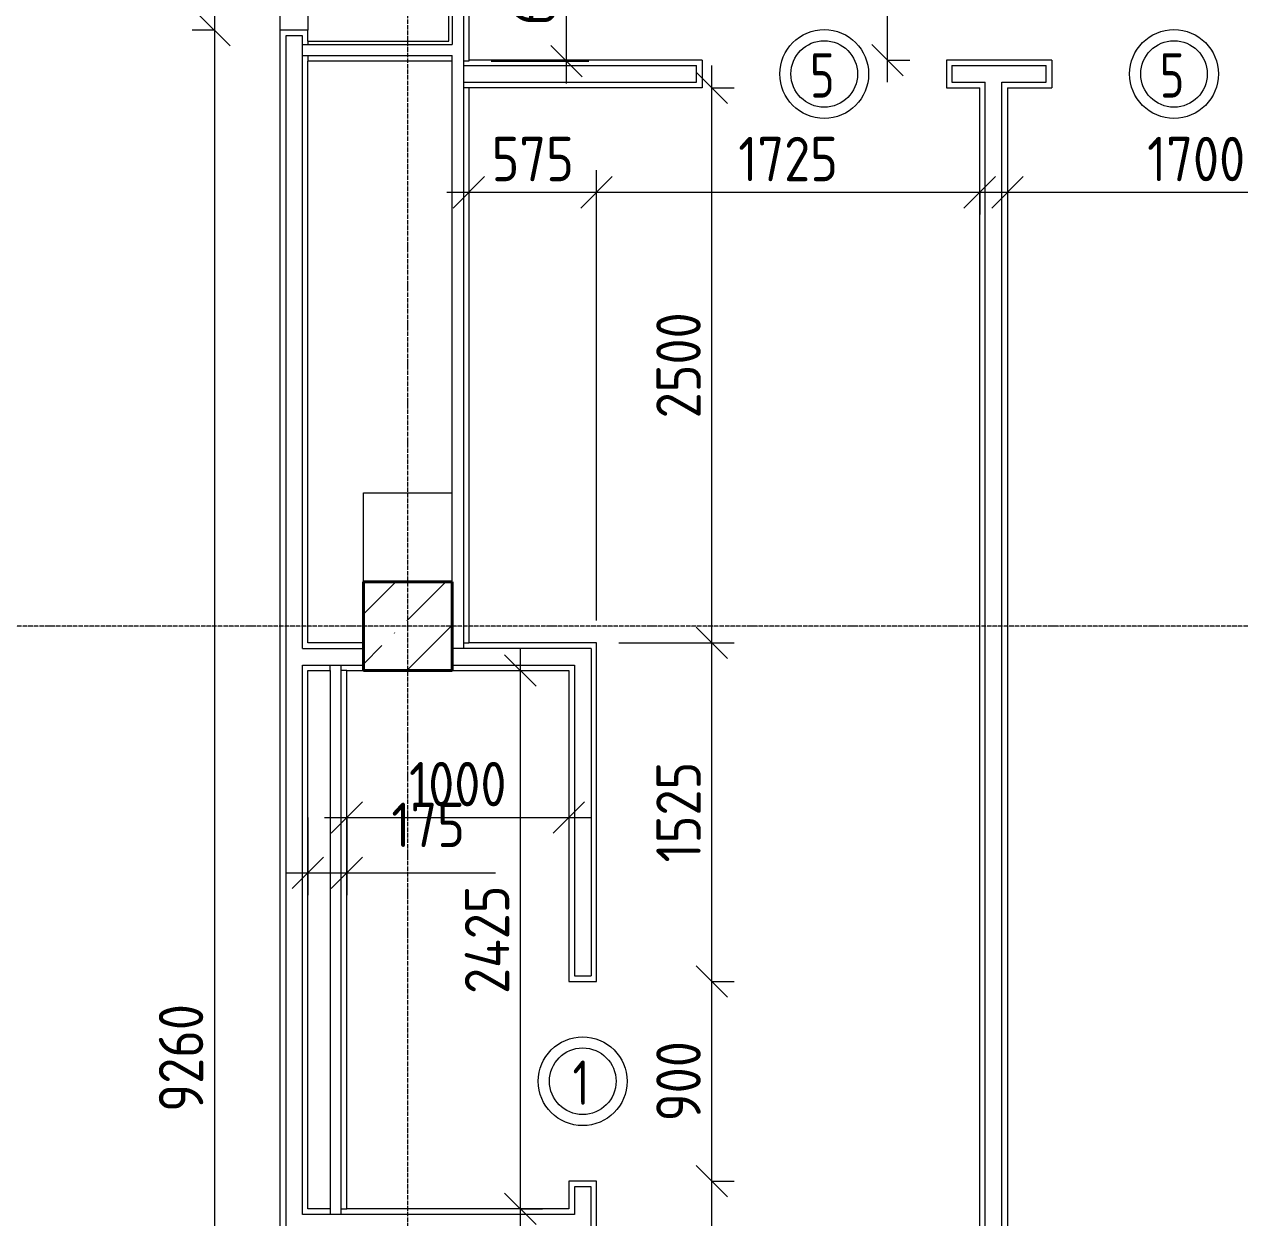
# Model space of a CAD drawing. Header units: millimetres. Extents: x -56773 to 221258, y -262288 to 26541.
# Drawn here: x -10918 to -5445, y -143857 to -138482 of the extents above; entities that cross this region are included whole.
import ezdxf

# ---------------------------------------------------------------- set-up
doc = ezdxf.new("R2010")
doc.units = ezdxf.units.MM
doc.linetypes.add('ADSK_Линия сетки', pattern=[25, 20, -2.5, 0, -2.5])
for name, color, linetype, lineweight in [('Марки дверей', 7, 'Continuous', 20), ('Несущие колонны', 7, 'Continuous', 18), ('Оси', 7, 'Continuous', 9), ('Перекрытие', 7, 'Continuous', 18), ('Размеры', 7, 'Continuous', 9), ('Стены внутренние', 7, 'Continuous', 18), ('Стены штриховка', 7, 'Continuous', 9)]:
    doc.layers.add(name, color=color, linetype=linetype, lineweight=lineweight)
doc.styles.add('GOST Common_3', font='', dxfattribs={"width": 0.9, "height": 200})
doc.styles.add('GOST Common_B', font='', dxfattribs={"width": 0.8, "height": 200})
doc.styles.get('GOST Common_3').set_extended_font_data('GOST Common')
doc.styles.get('GOST Common_B').set_extended_font_data('GOST Common', bold=True)
doc.dimstyles.new('ADSK_Основной_2_0', dxfattribs={"dimscale": 304.8, "dimtxt": 201.142999, "dimasz": 0.463911, "dimexe": 0.328084, "dimexo": 0.328084, "dimgap": 0.164042, "dimtad": 1, "dimdec": 3, "dimrnd": 0.001, "dimdsep": 46, "dimtxsty": 'GOST Common_3', "dimblk1": 'OBLIQUE', "dimblk2": 'OBLIQUE', "dimsah": 1, "dimcen": 0.09, "dimdle": 0.328084, "dimazin": 2, "dimtfac": 1, "dimtdec": 4, "dimtix": 1, "dimtmove": 0, "dimatfit": 3, "dimfxl": 1, "dimtvp": 1, "dimtolj": 1, "dimtzin": 0, "dimlwd": 20, "dimlwe": 20, "dimarcsym": 2})
doc.dimstyles.new('ADSK_Основной_2_0_1', dxfattribs={"dimscale": 304.8, "dimtxt": 201.142999, "dimasz": 0.463911, "dimexe": 0.328084, "dimexo": 0.328084, "dimgap": 0.164042, "dimtad": 1, "dimdec": 3, "dimrnd": 0.001, "dimdsep": 46, "dimtxsty": 'GOST Common_3', "dimblk1": 'OBLIQUE', "dimblk2": 'OBLIQUE', "dimsah": 1, "dimcen": 0.09, "dimdle": 0.328084, "dimazin": 2, "dimtfac": 1, "dimtdec": 4, "dimtix": 1, "dimtmove": 1, "dimatfit": 3, "dimfxl": 1, "dimtvp": 1, "dimtolj": 1, "dimtzin": 0, "dimlwd": 20, "dimlwe": 20, "dimarcsym": 2})
doc.dimstyles.new('ADSK_Основной_2_0_2', dxfattribs={"dimscale": 304.8, "dimtxt": 201.142999, "dimasz": 0.463911, "dimexe": 0.328084, "dimexo": 0.328084, "dimgap": 0.164042, "dimtad": 1, "dimdec": 3, "dimrnd": 0.001, "dimdsep": 46, "dimtxsty": 'GOST Common_3', "dimblk1": 'OBLIQUE', "dimblk2": 'OBLIQUE', "dimsah": 1, "dimcen": 0.09, "dimdle": 0.328084, "dimazin": 2, "dimtfac": 1, "dimtdec": 4, "dimtix": 1, "dimtmove": 0, "dimatfit": 3, "dimfxl": 1, "dimtvp": 1, "dimtolj": 1, "dimtzin": 0, "dimlwd": 20, "dimlwe": 20, "dimarcsym": 2})

# ---------------------------------------------------------------- blocks, each defined once
blk = doc.blocks.new('ADSK_КолоннаЖБ_Прямоугольная - 400x400 мм-1807142-Кладочный план 3-го этажа')
at = {"layer": 'Несущие колонны', "lineweight": 40}
for p, q in [((-200, 200), (200, 200)), ((-200, -200), (-200, 200)), ((200, 200), (200, -200)), ((200, -200), (-200, -200))]:
    blk.add_line(p, q, dxfattribs=at)
blk = doc.blocks.new('_Oblique')
at = {"color": 0, "linetype": 'ByBlock', "lineweight": -2}
blk.add_line((-0.5, -0.5), (0.5, 0.5), dxfattribs=at)
blk = doc.blocks.new('*D5320')
at = {"layer": 'Defpoints', "color": 0, "lineweight": 25, "transparency": 16777216}
for p in [(-9962, -138007.8), (-10061.9, -138507.8), (-9962, -138507.8)]:
    blk.add_point(p, dxfattribs=at)
at = {"layer": 'Размеры', "color": 0, "lineweight": 20, "transparency": 16777216}
for p, q in [((-10061.9, -138007.8), (-10061.9, -137866.4)), ((-10062, -138007.8), (-10161.9, -138007.8)), ((-10061.9, -138007.8), (-10061.9, -138507.8)), ((-10062, -138507.8), (-10161.9, -138507.8)), ((-10061.9, -138507.8), (-10061.9, -138649.2))]:
    blk.add_line(p, q, dxfattribs=at)
at = {"layer": 'Размеры', "color": 0, "lineweight": 20, "transparency": 16777216, "xscale": 141.4, "yscale": 141.4, "zscale": 141.4}
for p, rotation in [((-10061.9, -138007.8), 270), ((-10061.9, -138507.8), 90)]:
    blk.add_blockref('_Oblique', p, dxfattribs=dict(at, rotation=rotation))
at = {"layer": 'Размеры', "color": 0, "lineweight": 9, "transparency": 16777216, "insert": (-10211.9, -138257.8), "char_height": 200, "width": 454.106, "attachment_point": 5, "rotation": 90, "style": 'GOST Common_3'}
blk.add_mtext('\\A1;500', dxfattribs=at)
blk = doc.blocks.new('*D5321')
at = {"layer": 'Defpoints', "color": 0, "lineweight": 25, "transparency": 16777216}
for p in [(-9962, -138507.8), (-10061.9, -147767.8), (-9765.6, -147767.8)]:
    blk.add_point(p, dxfattribs=at)
at = {"layer": 'Размеры', "color": 0, "lineweight": 20, "transparency": 16777216}
for p, q in [((-10061.9, -138407.8), (-10061.9, -147867.8)), ((-10062, -138507.8), (-10161.9, -138507.8)), ((-9865.6, -147767.8), (-10161.9, -147767.8))]:
    blk.add_line(p, q, dxfattribs=at)
at = {"layer": 'Размеры', "color": 0, "lineweight": 20, "transparency": 16777216, "xscale": 141.4, "yscale": 141.4, "zscale": 141.4}
for p, rotation in [((-10061.9, -138507.8), 90), ((-10061.9, -147767.8), 270)]:
    blk.add_blockref('_Oblique', p, dxfattribs=dict(at, rotation=rotation))
at = {"layer": 'Размеры', "color": 0, "lineweight": 9, "transparency": 16777216, "insert": (-10211.9, -143137.8), "char_height": 200, "width": 605.475, "attachment_point": 5, "rotation": 90, "style": 'GOST Common_3'}
blk.add_mtext('\\A1;9260', dxfattribs=at)
blk = doc.blocks.new('*D5360')
at = {"layer": 'Defpoints', "color": 0, "lineweight": 25, "transparency": 16777216}
for p in [(-8915.6, -134517.8), (-7030.4, -134517.8), (-7130.4, -138642.8)]:
    blk.add_point(p, dxfattribs=at)
at = {"layer": 'Размеры', "color": 0, "lineweight": 20, "transparency": 16777216}
for p, q in [((-7030.4, -138742.8), (-7030.4, -134417.8)), ((-8815.6, -134517.8), (-6930.4, -134517.8)), ((-7030.4, -138642.8), (-6930.4, -138642.8))]:
    blk.add_line(p, q, dxfattribs=at)
at = {"layer": 'Размеры', "color": 0, "lineweight": 20, "transparency": 16777216, "xscale": 141.4, "yscale": 141.4, "zscale": 141.4}
for p, rotation in [((-7030.4, -134517.8), 90), ((-7030.4, -138642.8), 270)]:
    blk.add_blockref('_Oblique', p, dxfattribs=dict(at, rotation=rotation))
at = {"layer": 'Размеры', "color": 0, "lineweight": 9, "transparency": 16777216, "insert": (-7180.4, -136580.3), "char_height": 200, "width": 580.928, "attachment_point": 5, "rotation": 90, "style": 'GOST Common_3'}
blk.add_mtext('\\A1;4125', dxfattribs=at)
blk = doc.blocks.new('*D5364')
at = {"layer": 'Defpoints', "color": 0, "lineweight": 25, "transparency": 16777216}
for p in [(-9005.6, -137957.8), (-8476.1, -137957.8), (-8915.6, -138647.8)]:
    blk.add_point(p, dxfattribs=at)
at = {"layer": 'Размеры', "color": 0, "lineweight": 20, "transparency": 16777216}
for p, q in [((-8476.1, -138747.8), (-8476.1, -137857.8)), ((-8905.6, -137957.8), (-8376.1, -137957.8)), ((-8815.6, -138647.8), (-8376.1, -138647.8))]:
    blk.add_line(p, q, dxfattribs=at)
at = {"layer": 'Размеры', "color": 0, "lineweight": 20, "transparency": 16777216, "xscale": 141.4, "yscale": 141.4, "zscale": 141.4}
for p, rotation in [((-8476.1, -137957.8), 90), ((-8476.1, -138647.8), 270)]:
    blk.add_blockref('_Oblique', p, dxfattribs=dict(at, rotation=rotation))
at = {"layer": 'Размеры', "color": 0, "lineweight": 9, "transparency": 16777216, "insert": (-8626.1, -138302.8), "char_height": 200, "width": 454.106, "attachment_point": 5, "rotation": 90, "style": 'GOST Common_3'}
blk.add_mtext('\\A1;690', dxfattribs=at)
blk = doc.blocks.new('*D5375')
at = {"layer": 'Defpoints', "color": 0, "lineweight": 25, "transparency": 16777216}
for p in [(-7921.8, -143692.8), (-7821.8, -143692.8), (-7921.8, -145042.8)]:
    blk.add_point(p, dxfattribs=at)
at = {"layer": 'Размеры', "color": 0, "lineweight": 20, "transparency": 16777216}
for p, q in [((-7821.8, -145142.8), (-7821.8, -143592.8)), ((-7821.8, -143692.8), (-7721.8, -143692.8)), ((-7821.8, -145042.8), (-7721.8, -145042.8))]:
    blk.add_line(p, q, dxfattribs=at)
at = {"layer": 'Размеры', "color": 0, "lineweight": 20, "transparency": 16777216, "xscale": 141.4, "yscale": 141.4, "zscale": 141.4}
for p, rotation in [((-7821.8, -143692.8), 90), ((-7821.8, -145042.8), 270)]:
    blk.add_blockref('_Oblique', p, dxfattribs=dict(at, rotation=rotation))
at = {"layer": 'Размеры', "color": 0, "lineweight": 9, "transparency": 16777216, "insert": (-7971.8, -144367.8), "char_height": 200, "width": 560.473, "attachment_point": 5, "rotation": 90, "style": 'GOST Common_3'}
blk.add_mtext('\\A1;1350', dxfattribs=at)
blk = doc.blocks.new('*D5376')
at = {"layer": 'Defpoints', "color": 0, "lineweight": 25, "transparency": 16777216}
for p in [(-7921.8, -142792.8), (-7821.8, -142792.8), (-7921.8, -143692.8)]:
    blk.add_point(p, dxfattribs=at)
at = {"layer": 'Размеры', "color": 0, "lineweight": 20, "transparency": 16777216}
for p, q in [((-7821.8, -143792.8), (-7821.8, -142692.8)), ((-7821.8, -142792.8), (-7721.8, -142792.8)), ((-7821.8, -143692.8), (-7721.8, -143692.8))]:
    blk.add_line(p, q, dxfattribs=at)
at = {"layer": 'Размеры', "color": 0, "lineweight": 20, "transparency": 16777216, "xscale": 141.4, "yscale": 141.4, "zscale": 141.4}
for p, rotation in [((-7821.8, -142792.8), 90), ((-7821.8, -143692.8), 270)]:
    blk.add_blockref('_Oblique', p, dxfattribs=dict(at, rotation=rotation))
at = {"layer": 'Размеры', "color": 0, "lineweight": 9, "transparency": 16777216, "insert": (-7971.8, -143242.8), "char_height": 200, "width": 454.106, "attachment_point": 5, "rotation": 90, "style": 'GOST Common_3'}
blk.add_mtext('\\A1;900', dxfattribs=at)
blk = doc.blocks.new('*D5377')
at = {"layer": 'Defpoints', "color": 0, "lineweight": 25, "transparency": 16777216}
for p in [(-8340.6, -141267.8), (-7821.8, -141267.8), (-7921.8, -142792.8)]:
    blk.add_point(p, dxfattribs=at)
at = {"layer": 'Размеры', "color": 0, "lineweight": 20, "transparency": 16777216}
for p, q in [((-7821.8, -142892.8), (-7821.8, -141167.8)), ((-8240.6, -141267.8), (-7721.8, -141267.8)), ((-7821.8, -142792.8), (-7721.8, -142792.8))]:
    blk.add_line(p, q, dxfattribs=at)
at = {"layer": 'Размеры', "color": 0, "lineweight": 20, "transparency": 16777216, "xscale": 141.4, "yscale": 141.4, "zscale": 141.4}
for p, rotation in [((-7821.8, -141267.8), 90), ((-7821.8, -142792.8), 270)]:
    blk.add_blockref('_Oblique', p, dxfattribs=dict(at, rotation=rotation))
at = {"layer": 'Размеры', "color": 0, "lineweight": 9, "transparency": 16777216, "insert": (-7971.8, -142030.3), "char_height": 200, "width": 560.473, "attachment_point": 5, "rotation": 90, "style": 'GOST Common_3'}
blk.add_mtext('\\A1;1525', dxfattribs=at)
blk = doc.blocks.new('*D5378')
at = {"layer": 'Defpoints', "color": 0, "lineweight": 25, "transparency": 16777216}
for p in [(-7921.8, -138767.8), (-7821.8, -138767.8), (-8340.6, -141267.8)]:
    blk.add_point(p, dxfattribs=at)
at = {"layer": 'Размеры', "color": 0, "lineweight": 20, "transparency": 16777216}
for p, q in [((-7821.8, -141367.8), (-7821.8, -138667.8)), ((-7821.8, -138767.8), (-7721.8, -138767.8)), ((-8240.6, -141267.8), (-7721.8, -141267.8))]:
    blk.add_line(p, q, dxfattribs=at)
at = {"layer": 'Размеры', "color": 0, "lineweight": 20, "transparency": 16777216, "xscale": 141.4, "yscale": 141.4, "zscale": 141.4}
for p, rotation in [((-7821.8, -138767.8), 90), ((-7821.8, -141267.8), 270)]:
    blk.add_blockref('_Oblique', p, dxfattribs=dict(at, rotation=rotation))
at = {"layer": 'Размеры', "color": 0, "lineweight": 9, "transparency": 16777216, "insert": (-7971.8, -140017.8), "char_height": 200, "width": 605.475, "attachment_point": 5, "rotation": 90, "style": 'GOST Common_3'}
blk.add_mtext('\\A1;2500', dxfattribs=at)
blk = doc.blocks.new('*D5379')
at = {"layer": 'Defpoints', "color": 0, "lineweight": 25, "transparency": 16777216}
for p in [(-9640.6, -141954.3), (-9465.6, -141954.3), (-9465.6, -142304.5)]:
    blk.add_point(p, dxfattribs=at)
at = {"layer": 'Размеры', "color": 0, "lineweight": 20, "transparency": 16777216}
for p, q in [((-9640.6, -142054.3), (-9640.6, -142404.5)), ((-9465.6, -142054.3), (-9465.6, -142404.5)), ((-9740.6, -142304.5), (-9465.6, -142304.5)), ((-9465.6, -142304.5), (-8795.7, -142304.5))]:
    blk.add_line(p, q, dxfattribs=at)
at = {"layer": 'Размеры', "color": 0, "lineweight": 20, "transparency": 16777216, "xscale": 141.4, "yscale": 141.4, "zscale": 141.4, "rotation": 180}
blk.add_blockref('_Oblique', (-9640.6, -142304.5), dxfattribs=at)
at = {"layer": 'Размеры', "color": 0, "lineweight": 20, "transparency": 16777216, "xscale": 141.4, "yscale": 141.4, "zscale": 141.4}
blk.add_blockref('_Oblique', (-9465.6, -142304.5), dxfattribs=at)
at = {"layer": 'Размеры', "color": 0, "lineweight": 9, "transparency": 16777216, "insert": (-9264.5, -141987.9), "char_height": 200, "width": 409.104, "attachment_point": 1, "line_spacing_factor": 1.022761, "style": 'GOST Common_3'}
blk.add_mtext('\\A1;175', dxfattribs=at)
blk = doc.blocks.new('*D5380')
at = {"layer": 'Defpoints', "color": 0, "lineweight": 25, "transparency": 16777216}
for p in [(-9465.6, -141954.3), (-8465.6, -141954.3), (-8465.6, -142054.3)]:
    blk.add_point(p, dxfattribs=at)
at = {"layer": 'Размеры', "color": 0, "lineweight": 20, "transparency": 16777216}
for p, q in [((-9565.6, -142054.3), (-8365.6, -142054.3)), ((-9465.6, -142054.3), (-9465.6, -142154.3)), ((-8465.6, -142054.3), (-8465.6, -142154.3))]:
    blk.add_line(p, q, dxfattribs=at)
at = {"layer": 'Размеры', "color": 0, "lineweight": 20, "transparency": 16777216, "xscale": 141.4, "yscale": 141.4, "zscale": 141.4, "rotation": 180}
blk.add_blockref('_Oblique', (-9465.6, -142054.3), dxfattribs=at)
at = {"layer": 'Размеры', "color": 0, "lineweight": 20, "transparency": 16777216, "xscale": 141.4, "yscale": 141.4, "zscale": 141.4}
blk.add_blockref('_Oblique', (-8465.6, -142054.3), dxfattribs=at)
at = {"layer": 'Размеры', "color": 0, "lineweight": 9, "transparency": 16777216, "insert": (-8965.6, -141904.3), "char_height": 200, "width": 560.473, "attachment_point": 5, "style": 'GOST Common_3'}
blk.add_mtext('\\A1;1000', dxfattribs=at)
blk = doc.blocks.new('*D5381')
at = {"layer": 'Defpoints', "color": 0, "lineweight": 25, "transparency": 16777216}
for p in [(-8783.9, -141392.8), (-8683.9, -141392.8), (-8783.9, -143817.8)]:
    blk.add_point(p, dxfattribs=at)
at = {"layer": 'Размеры', "color": 0, "lineweight": 20, "transparency": 16777216}
for p, q in [((-8683.9, -143917.8), (-8683.9, -141292.8)), ((-8683.9, -141392.8), (-8583.9, -141392.8)), ((-8683.9, -143817.8), (-8583.9, -143817.8))]:
    blk.add_line(p, q, dxfattribs=at)
at = {"layer": 'Размеры', "color": 0, "lineweight": 20, "transparency": 16777216, "xscale": 141.4, "yscale": 141.4, "zscale": 141.4}
for p, rotation in [((-8683.9, -141392.8), 90), ((-8683.9, -143817.8), 270)]:
    blk.add_blockref('_Oblique', p, dxfattribs=dict(at, rotation=rotation))
at = {"layer": 'Размеры', "color": 0, "lineweight": 9, "transparency": 16777216, "insert": (-8833.9, -142605.3), "char_height": 200, "width": 625.93, "attachment_point": 5, "rotation": 90, "style": 'GOST Common_3'}
blk.add_mtext('\\A1;2425', dxfattribs=at)
blk = doc.blocks.new('*D5503')
at = {"layer": 'Defpoints', "color": 0, "lineweight": 25, "transparency": 16777216}
for p in [(-6490.6, -139138.4), (-4790.6, -139238.4), (-4790.6, -141267.8)]:
    blk.add_point(p, dxfattribs=at)
at = {"layer": 'Размеры', "color": 0, "lineweight": 20, "transparency": 16777216}
for p, q in [((-4790.6, -141167.8), (-4790.6, -139138.4)), ((-6590.6, -139238.4), (-4690.6, -139238.4)), ((-6490.6, -139238.4), (-6490.6, -139338.4))]:
    blk.add_line(p, q, dxfattribs=at)
at = {"layer": 'Размеры', "color": 0, "lineweight": 20, "transparency": 16777216, "xscale": 141.4, "yscale": 141.4, "zscale": 141.4, "rotation": 180}
blk.add_blockref('_Oblique', (-6490.6, -139238.4), dxfattribs=at)
at = {"layer": 'Размеры', "color": 0, "lineweight": 20, "transparency": 16777216, "xscale": 141.4, "yscale": 141.4, "zscale": 141.4}
blk.add_blockref('_Oblique', (-4790.6, -139238.4), dxfattribs=at)
at = {"layer": 'Размеры', "color": 0, "lineweight": 9, "transparency": 16777216, "insert": (-5640.6, -139088.4), "char_height": 200, "width": 560.473, "attachment_point": 5, "style": 'GOST Common_3'}
blk.add_mtext('\\A1;1700', dxfattribs=at)
blk = doc.blocks.new('*D5505')
at = {"layer": 'Defpoints', "color": 0, "lineweight": 25, "transparency": 16777216}
for p in [(-8915.6, -139138.4), (-8340.6, -139238.4), (-8340.6, -141267.8)]:
    blk.add_point(p, dxfattribs=at)
at = {"layer": 'Размеры', "color": 0, "lineweight": 20, "transparency": 16777216}
for p, q in [((-8340.6, -141167.8), (-8340.6, -139138.4)), ((-9015.6, -139238.4), (-8240.6, -139238.4)), ((-8915.6, -139238.4), (-8915.6, -139338.4))]:
    blk.add_line(p, q, dxfattribs=at)
at = {"layer": 'Размеры', "color": 0, "lineweight": 20, "transparency": 16777216, "xscale": 141.4, "yscale": 141.4, "zscale": 141.4, "rotation": 180}
blk.add_blockref('_Oblique', (-8915.6, -139238.4), dxfattribs=at)
at = {"layer": 'Размеры', "color": 0, "lineweight": 20, "transparency": 16777216, "xscale": 141.4, "yscale": 141.4, "zscale": 141.4}
blk.add_blockref('_Oblique', (-8340.6, -139238.4), dxfattribs=at)
at = {"layer": 'Размеры', "color": 0, "lineweight": 9, "transparency": 16777216, "insert": (-8628.1, -139088.4), "char_height": 200, "width": 454.106, "attachment_point": 5, "style": 'GOST Common_3'}
blk.add_mtext('\\A1;575', dxfattribs=at)
blk = doc.blocks.new('*D5506')
at = {"layer": 'Defpoints', "color": 0, "lineweight": 25, "transparency": 16777216}
for p in [(-6615.6, -139138.4), (-6615.6, -139238.4), (-8340.6, -141267.8)]:
    blk.add_point(p, dxfattribs=at)
at = {"layer": 'Размеры', "color": 0, "lineweight": 20, "transparency": 16777216}
for p, q in [((-8340.6, -141167.8), (-8340.6, -139138.4)), ((-8440.6, -139238.4), (-6515.6, -139238.4)), ((-6615.6, -139238.4), (-6615.6, -139338.4))]:
    blk.add_line(p, q, dxfattribs=at)
at = {"layer": 'Размеры', "color": 0, "lineweight": 20, "transparency": 16777216, "xscale": 141.4, "yscale": 141.4, "zscale": 141.4, "rotation": 180}
blk.add_blockref('_Oblique', (-8340.6, -139238.4), dxfattribs=at)
at = {"layer": 'Размеры', "color": 0, "lineweight": 20, "transparency": 16777216, "xscale": 141.4, "yscale": 141.4, "zscale": 141.4}
blk.add_blockref('_Oblique', (-6615.6, -139238.4), dxfattribs=at)
at = {"layer": 'Размеры', "color": 0, "lineweight": 9, "transparency": 16777216, "insert": (-7478.1, -139088.4), "char_height": 200, "width": 560.473, "attachment_point": 5, "style": 'GOST Common_3'}
blk.add_mtext('\\A1;1725', dxfattribs=at)
blk = doc.blocks.new('М_двери1 - Марка экземпляра 2-3719212-Кладочный план 3-го этажа')
at = {"layer": 'Марки дверей'}
for radius in [2, 1.5]:
    blk.add_circle((0, 0), radius, dxfattribs=at)

msp = doc.modelspace()

# ---------------------------------------------------------------- hatches: boundary and pattern name
at = {"layer": 'Несущие колонны', "lineweight": 9}
h = msp.add_hatch(dxfattribs=at)
h.set_pattern_fill('FP_1', color=256, style=0, pattern_type=2)
h.set_pattern_definition([(45, (9.36, -150597.75), (-224.5064, 224.5064), []), (45, (233.87, -150597.75), (-224.5064, 224.5064), [396.875, -79.375, 3.353, -76.022])])
h.paths.add_polyline_path([(-9390.6385, -141392.7816), (-8990.6385, -141392.7816), (-8990.6385, -140992.7816), (-9390.6385, -140992.7816), (-9390.6385, -141367.7816)])

# ---------------------------------------------------------------- linework, layer by layer
for p, q in [((-8990.6385, -140992.7816), (-9390.6385, -140992.7816)), ((-9390.6385, -140992.7816), (-9390.6385, -141267.7816)), ((-8990.6385, -141267.7816), (-8990.6385, -140992.7816)), ((-9390.6385, -141267.7816), (-9390.6385, -141292.7816)), ((-9390.6385, -141292.7816), (-9390.6385, -141367.7816)), ((-8990.6385, -141292.7816), (-8990.6385, -141267.7816)), ((-8990.6385, -141367.7816), (-8990.6385, -141292.7816)), ((-9390.6385, -141367.7816), (-9390.6385, -141392.7816)), ((-9390.6385, -141392.7816), (-8990.6385, -141392.7816)), ((-8990.6385, -141392.7816), (-8990.6385, -141367.7816))]:
    msp.add_line(p, q, dxfattribs=at)
at = {"layer": 'Оси', "linetype": 'ADSK_Линия сетки', "lineweight": 5}
for p, q in [((-9190.6385, -161571.6329), (-9190.6385, -126096.8365)), ((62587.9153, -141192.7816), (-25230.7352, -141192.7816))]:
    msp.add_line(p, q, dxfattribs=at)
at = {"layer": 'Перекрытие'}
for p, q in [((-9390.6385, -140992.7816), (-9390.6385, -140592.7816)), ((-9390.6385, -140592.7816), (-8990.6385, -140592.7816))]:
    msp.add_line(p, q, dxfattribs=at)
at = {"layer": 'Стены внутренние', "lineweight": 5}
for p, q in [((-8915.6385, -134517.7816), (-8915.6385, -138642.7816)), ((-9005.6385, -138557.7816), (-9005.6385, -137957.7816)), ((-9765.6385, -138507.7816), (-9765.6385, -138007.7816)), ((-9640.6385, -138007.7816), (-9640.6385, -138507.7816)), ((-9765.6385, -147767.7816), (-9765.6385, -138507.7816)), ((-9640.6385, -138507.7816), (-9765.6385, -138507.7816)), ((-9640.6385, -138557.7816), (-9640.6385, -138507.7816)), ((-9640.6385, -138557.7816), (-9005.6385, -138557.7816)), ((-9640.6385, -141267.7816), (-9640.6385, -138647.7816)), ((-8990.6385, -138647.7816), (-9640.6385, -138647.7816)), ((-8990.6385, -141267.7816), (-8990.6385, -138647.7816)), ((-7865.6385, -138642.7816), (-8915.6385, -138642.7816)), ((-7865.6385, -138642.7816), (-7865.6385, -138767.7816)), ((-6290.6385, -138642.7816), (-6765.6385, -138642.7816)), ((-6765.6385, -138642.7816), (-6765.6385, -138767.7816)), ((-6290.6385, -138642.7816), (-6290.6385, -138767.7816)), ((-8915.6385, -138767.7816), (-8915.6385, -141267.7816)), ((-7865.6385, -138767.7816), (-8915.6385, -138767.7816)), ((-6765.6385, -138767.7816), (-6615.6385, -138767.7816)), ((-6615.6385, -147642.7816), (-6615.6385, -138767.7816)), ((-6490.6385, -138767.7816), (-6490.6385, -147642.7816)), ((-6490.6385, -138767.7816), (-6290.6385, -138767.7816)), ((-9390.6385, -141267.7816), (-9640.6385, -141267.7816)), ((-9390.6385, -141392.7816), (-9390.6385, -141267.7816)), ((-8990.6385, -141292.7816), (-8990.6385, -141392.7816)), ((-8340.6385, -141267.7816), (-8915.6385, -141267.7816)), ((-8340.6385, -142792.7816), (-8340.6385, -141267.7816)), ((-9640.6385, -143817.7816), (-9640.6385, -141392.7816)), ((-9640.6385, -141392.7816), (-9540.6385, -141392.7816)), ((-9540.6385, -141392.7816), (-9540.6385, -143817.7816)), ((-9465.6385, -143817.7816), (-9465.6385, -141392.7816)), ((-9465.6385, -141392.7816), (-9390.6385, -141392.7816)), ((-8990.6385, -141392.7816), (-8465.6385, -141392.7816)), ((-8465.6385, -141392.7816), (-8465.6385, -142792.7816)), ((-8465.6385, -142792.7816), (-8340.6385, -142792.7816)), ((-8340.6385, -143692.7816), (-8465.6385, -143692.7816)), ((-8465.6385, -143692.7816), (-8465.6385, -143817.7816)), ((-8340.6385, -145042.7816), (-8340.6385, -143692.7816)), ((-9540.6385, -143817.7816), (-9640.6385, -143817.7816)), ((-8465.6385, -143817.7816), (-9465.6385, -143817.7816))]:
    msp.add_line(p, q, dxfattribs=at)
at = {"layer": 'Стены штриховка', "lineweight": 9}
for p, q in [((-8940.6385, -134542.7816), (-8940.6385, -141292.7816)), ((-8990.6385, -137932.7816), (-8990.6385, -138572.7816)), ((-9665.6385, -138532.7816), (-9740.6385, -138532.7816)), ((-9740.6385, -138532.7816), (-9740.6385, -147742.7816)), ((-9665.6385, -141292.7816), (-9665.6385, -138532.7816)), ((-9665.6385, -138572.7816), (-8990.6385, -138572.7816)), ((-9640.6385, -138557.7816), (-9640.6385, -138572.7816)), ((-9665.6385, -138622.7816), (-8990.6385, -138622.7816)), ((-9640.6385, -138622.7816), (-9640.6385, -138647.7816)), ((-8990.6385, -138647.7816), (-8990.6385, -138622.7816)), ((-8915.6385, -138647.7816), (-8940.6385, -138647.7816)), ((-8940.6385, -138667.7816), (-7890.6385, -138667.7816)), ((-8915.6385, -138642.7816), (-8915.6385, -138647.7816)), ((-7890.6385, -138742.7816), (-7890.6385, -138667.7816)), ((-6740.6385, -138667.7816), (-6740.6385, -138742.7816)), ((-6740.6385, -138667.7816), (-6315.6385, -138667.7816)), ((-6315.6385, -138742.7816), (-6315.6385, -138667.7816)), ((-8940.6385, -138742.7816), (-7890.6385, -138742.7816)), ((-8915.6385, -138767.7816), (-8940.6385, -138767.7816)), ((-6740.6385, -138742.7816), (-6590.6385, -138742.7816)), ((-6590.6385, -147667.7816), (-6590.6385, -138742.7816)), ((-6515.6385, -147667.7816), (-6515.6385, -138742.7816)), ((-6515.6385, -138742.7816), (-6315.6385, -138742.7816)), ((-9665.6385, -141292.7816), (-9390.6385, -141292.7816)), ((-8365.6385, -141292.7816), (-8990.6385, -141292.7816)), ((-8940.6385, -141267.7816), (-8915.6385, -141267.7816)), ((-8365.6385, -141292.7816), (-8365.6385, -142767.7816)), ((-9665.6385, -143842.7816), (-9665.6385, -141367.7816)), ((-9665.6385, -141367.7816), (-9390.6385, -141367.7816)), ((-9540.6385, -141392.7816), (-9540.6385, -141367.7816)), ((-9490.6385, -143842.7816), (-9490.6385, -141367.7816)), ((-9465.6385, -141392.7816), (-9490.6385, -141392.7816)), ((-8990.6385, -141367.7816), (-8440.6385, -141367.7816)), ((-8440.6385, -141367.7816), (-8440.6385, -142767.7816)), ((-8440.6385, -142767.7816), (-8365.6385, -142767.7816)), ((-8440.6385, -143717.7816), (-8440.6385, -143842.7816)), ((-8365.6385, -143717.7816), (-8440.6385, -143717.7816)), ((-8365.6385, -145017.7816), (-8365.6385, -143717.7816)), ((-9540.6385, -143817.7816), (-9540.6385, -143842.7816)), ((-9490.6385, -143817.7816), (-9465.6385, -143817.7816)), ((-8440.6385, -143842.7816), (-9665.6385, -143842.7816))]:
    msp.add_line(p, q, dxfattribs=at)

# ---------------------------------------------------------------- block references
at = {"layer": 'Марки дверей', "lineweight": 5, "xscale": 99.99999999999993, "yscale": 99.99999999999993, "zscale": 99.99999999999993}
for p in [(-7315.6385, -138705.2816), (-5740.6385, -138705.2816), (-8403.1385, -143242.7816)]:
    msp.add_blockref('М_двери1 - Марка экземпляра 2-3719212-Кладочный план 3-го этажа', p, dxfattribs=at)
at = {"layer": 'Несущие колонны', "lineweight": 40, "rotation": 89.9999999999999}
msp.add_blockref('ADSK_КолоннаЖБ_Прямоугольная - 400x400 мм-1807142-Кладочный план 3-го этажа', (-9190.6385, -141192.7816), dxfattribs=at)

# ---------------------------------------------------------------- texts
at = {"layer": 'Марки дверей', "lineweight": 5, "char_height": 200, "attachment_point": 1, "style": 'GOST Common_B'}
for s, insert, width in [('\\fGOST Common|b1|i0|c204|p34|;\\W.8;5', (-7379.6959, -138611.6227), 147.5105), ('\\fGOST Common|b1|i0|c204|p34|;\\W.8;5', (-5804.6959, -138611.6227), 147.5105), ('\\fGOST Common|b1|i0|c204|p34|;\\W.8;1', (-8448.7959, -143149.1227), 102.616)]:
    msp.add_mtext(s, dxfattribs=dict(at, insert=insert, width=width))

# ---------------------------------------------------------------- dimensions: what is measured, and where the dimension line sits
at = {"layer": 'Размеры', "lineweight": 9}
for base, p1, p2, override, picture, middle in [((-7030.4103, -134517.7816), (-7130.3952, -138642.7816), (-8915.6385, -134517.7816), {"dimpost": '<>', "dimfxl": 4494.743448}, '*D5360', (-7180.4103, -136580.2816)), ((-8476.0538, -137957.7816), (-8915.6385, -138647.7816), (-9005.6385, -137957.7816), {"dimpost": '<>', "dimfxl": 695.84481}, '*D5364', (-8626.0538, -138302.7816)), ((-10061.9379, -138507.7816), (-9961.953, -138007.7816), (-9961.953, -138507.7816), {"dimpost": '<>', "dimfxl": 500}, '*D5320', (-10211.9379, -138257.7816)), ((-10061.9379, -147767.7816), (-9961.953, -138507.7816), (-9765.6385, -147767.7816), {"dimpost": '<>', "dimfxl": 9262.080727}, '*D5321', (-10211.9379, -143137.7816)), ((-7821.8157, -138767.7816), (-8340.6385, -141267.7816), (-7921.8006, -138767.7816), {"dimpost": '<>', "dimfxl": 2534.842232}, '*D5378', (-7971.8157, -140017.7816)), ((-7821.8157, -141267.7816), (-7921.8006, -142792.7816), (-8340.6385, -141267.7816), {"dimpost": '<>', "dimfxl": 1581.470879}, '*D5377', (-7971.8157, -142030.2816)), ((-8683.947, -141392.7816), (-8783.9319, -143817.7816), (-8783.9319, -141392.7816), {"dimpost": '<>', "dimfxl": 2425}, '*D5381', (-8833.947, -142605.2816)), ((-7821.8157, -142792.7816), (-7921.8006, -143692.7816), (-7921.8006, -142792.7816), {"dimpost": '<>', "dimfxl": 900}, '*D5376', (-7971.8157, -143242.7816)), ((-7821.8157, -143692.7816), (-7921.8006, -145042.7816), (-7921.8006, -143692.7816), {"dimpost": '<>', "dimfxl": 1350}, '*D5375', (-7971.8157, -144367.7816))]:
    dim = msp.add_linear_dim(base=base, p1=p1, p2=p2, angle=90, dimstyle='ADSK_Основной_2_0_1', override=override, dxfattribs=at)
    dim.commit()
    dim.dimension.update_dxf_attribs({"geometry": picture, "text_midpoint": middle})
for base, p1, p2, dimstyle, override, picture, middle in [((-8340.6385, -139238.3955), (-8915.6385, -139138.4106), (-8340.6385, -141267.7816), 'ADSK_Основной_2_0_2', {"dimpost": '<>', "dimfxl": 2205.639601}, '*D5505', (-8628.1385, -139088.3955)), ((-6615.6385, -139238.3955), (-8340.6385, -141267.7816), (-6615.6385, -139138.4106), 'ADSK_Основной_2_0_2', {"dimpost": '<>', "dimfxl": 2740.409832}, '*D5506', (-7478.1385, -139088.3955)), ((-4790.6385, -139238.3955), (-6490.6385, -139138.4106), (-4790.6385, -141267.7816), 'ADSK_Основной_2_0_2', {"dimpost": '<>', "dimfxl": 2724.742382}, '*D5503', (-5640.6385, -139088.3955)), ((-8465.6385, -142054.3221), (-9465.6385, -141954.3372), (-8465.6385, -141954.3372), 'ADSK_Основной_2_0_1', {"dimpost": '<>', "dimfxl": 1000}, '*D5380', (-8965.6385, -141904.3221))]:
    dim = msp.add_linear_dim(base=base, p1=p1, p2=p2, dimstyle=dimstyle, override=override, dxfattribs=at)
    dim.commit()
    dim.dimension.update_dxf_attribs({"geometry": picture, "text_midpoint": middle})
dim = msp.add_linear_dim(base=(-9465.6385, -142304.5202), p1=(-9640.6385, -141954.3372), p2=(-9465.6385, -141954.3372), dimstyle='ADSK_Основной_2_0', override={"dimpost": '<>', "dimfxl": 175}, dxfattribs=at)
dim.commit()
dim.dimension.update_dxf_attribs({"geometry": '*D5379', "text_midpoint": (-9059.9528, -142304.5202), "dimtype": 160})

doc.saveas('drawing.dxf')
